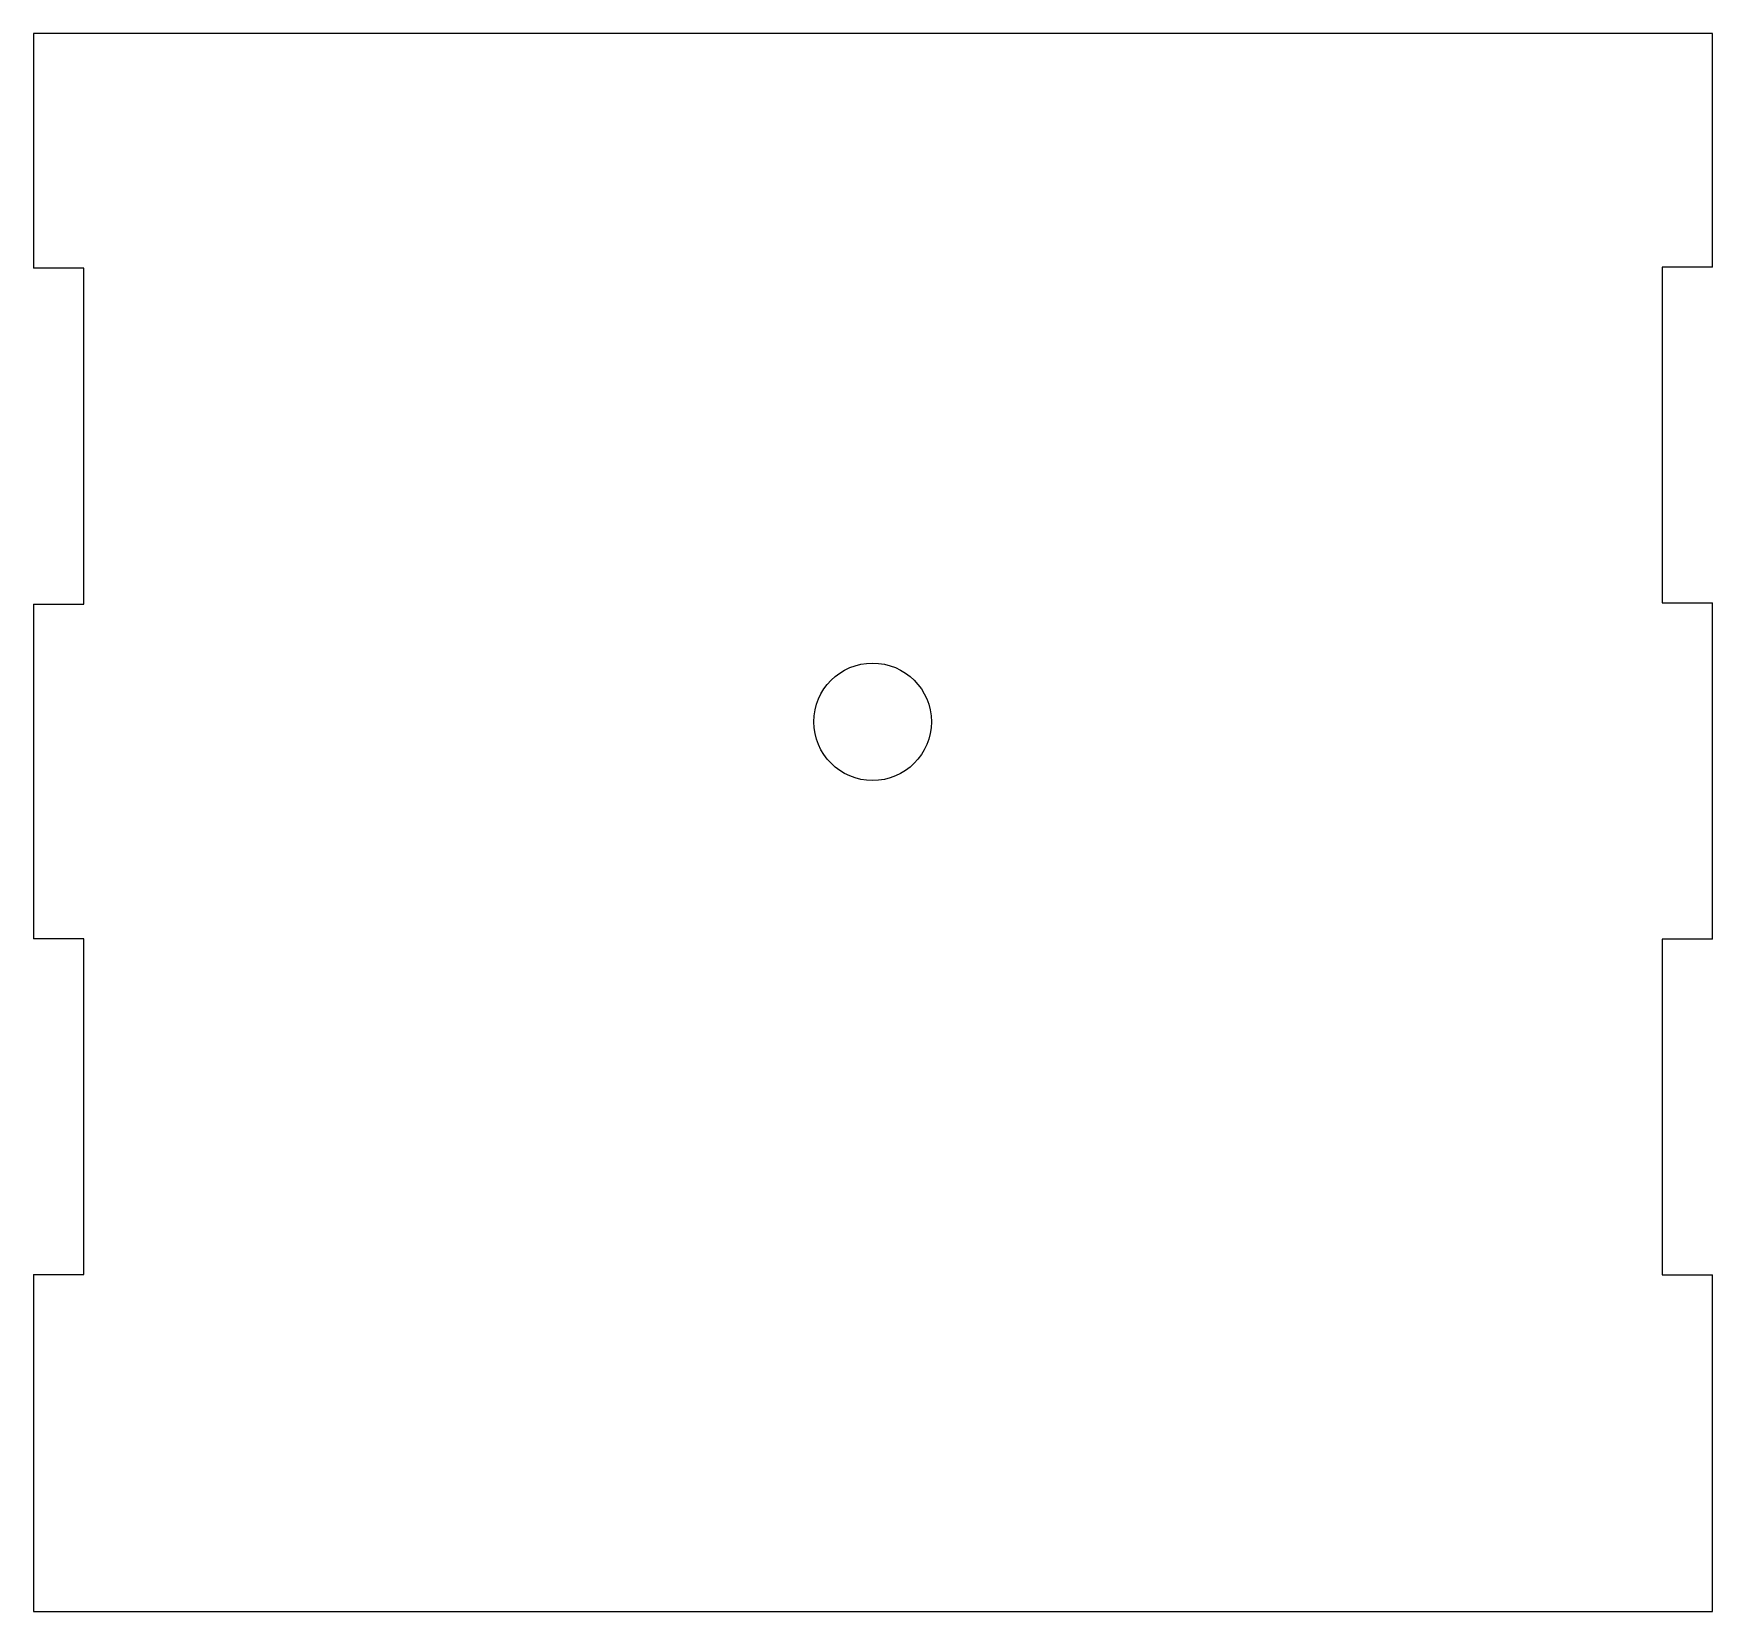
# Model space of a CAD drawing. Header units: millimetres. Extents: x -100 to 0, y 0 to 94.
import ezdxf

# ---------------------------------------------------------------- set-up
doc = ezdxf.new("R2010")
doc.units = ezdxf.units.MM
doc.layers.add('Pocket003', color=7, linetype='CONTINUOUS')

msp = doc.modelspace()

# ---------------------------------------------------------------- linework, layer by layer
at = {"layer": 'Pocket003'}
for p, q in [((-100, 94), (-100, 80.016453)), ((0, 94), (-100, 94)), ((-100, 94, 3), (-100, 80.016453, 3)), ((0, 94, 3), (-100, 94, 3)), ((-100, 94), (-100, 80.016453)), ((-100, 94, 3), (-100, 80.016453, 3)), ((-100, 94), (-100, 94, 3)), ((-100, 94), (-100, 94, 3)), ((0, 94), (-100, 94)), ((0, 94, 3), (-100, 94, 3)), ((0, 80.078335), (0, 94)), ((0, 80.078335, 3), (0, 94, 3)), ((0, 80.078335), (0, 94)), ((0, 94), (0, 94, 3)), ((0, 80.078335, 3), (0, 94, 3)), ((0, 94), (0, 94, 3)), ((-97.001129, 80.016453), (-100, 80.016453)), ((-97.001129, 80.016453, 3), (-100, 80.016453, 3)), ((-97.001129, 80.016453, 3), (-100, 80.016453, 3)), ((-100, 80.016453), (-100, 80.016453, 3)), ((-97.001129, 80.016453), (-100, 80.016453)), ((-100, 80.016453), (-100, 80.016453, 3)), ((-97.001129, 60.016453), (-97.001129, 80.016453)), ((-97.001129, 60.016453, 3), (-97.001129, 80.016453, 3)), ((-97.001129, 60.016453, 3), (-97.001129, 80.016453, 3)), ((-97.001129, 80.016453, 3), (-97.001129, 80.016453)), ((-97.001129, 60.016453), (-97.001129, 80.016453)), ((-97.001129, 80.016453, 3), (-97.001129, 80.016453)), ((-3, 80.078335), (-3, 60.078335)), ((0, 80.078335), (-3, 80.078335)), ((-3, 80.078335, 3), (-3, 60.078335, 3)), ((0, 80.078335, 3), (-3, 80.078335, 3)), ((-3, 80.078335, 3), (-3, 60.078335, 3)), ((-3, 80.078335), (-3, 60.078335)), ((-3, 80.078335, 3), (-3, 80.078335)), ((0, 80.078335, 3), (-3, 80.078335, 3)), ((-3, 80.078335, 3), (-3, 80.078335)), ((0, 80.078335), (-3, 80.078335)), ((0, 80.078335, 3), (0, 80.078335)), ((0, 80.078335, 3), (0, 80.078335)), ((-100, 60.016453), (-100, 40.063164)), ((-100, 60.016453), (-97.001129, 60.016453)), ((-100, 60.016453, 3), (-100, 40.063164, 3)), ((-100, 60.016453, 3), (-97.001129, 60.016453, 3)), ((-100, 60.016453), (-100, 40.063164)), ((-100, 60.016453, 3), (-100, 40.063164, 3)), ((-100, 60.016453, 3), (-100, 60.016453)), ((-100, 60.016453, 3), (-97.001129, 60.016453, 3)), ((-100, 60.016453), (-97.001129, 60.016453)), ((-100, 60.016453, 3), (-100, 60.016453)), ((-97.001129, 60.016453, 3), (-97.001129, 60.016453)), ((-97.001129, 60.016453, 3), (-97.001129, 60.016453)), ((-3, 60.078335), (0, 60.078335)), ((-3, 60.078335, 3), (0, 60.078335, 3)), ((-3, 60.078335, 3), (0, 60.078335, 3)), ((-3, 60.078335), (0, 60.078335)), ((-3, 60.078335, 3), (-3, 60.078335)), ((-3, 60.078335, 3), (-3, 60.078335)), ((0, 40.047714), (0, 60.078335)), ((0, 40.047714, 3), (0, 60.078335, 3)), ((0, 40.047714), (0, 60.078335)), ((0, 60.078335, 3), (0, 60.078335)), ((0, 40.047714, 3), (0, 60.078335, 3)), ((0, 60.078335, 3), (0, 60.078335)), ((-46.521191, 53, 3), (-46.521191, 53)), ((-46.521191, 53, 3), (-46.521191, 53)), ((-96.999954, 40.063164), (-99.999954, 40.063164)), ((-96.999954, 40.063164, 3), (-99.999954, 40.063164, 3)), ((-96.999954, 40.063164, 3), (-99.999954, 40.063164, 3)), ((-99.999954, 40.063164, 3), (-99.999954, 40.063164)), ((-96.999954, 40.063164), (-99.999954, 40.063164)), ((-99.999954, 40.063164, 3), (-99.999954, 40.063164)), ((-96.999954, 20.063164), (-96.999954, 40.063164)), ((-96.999954, 20.063164, 3), (-96.999954, 40.063164, 3)), ((-96.999954, 20.063164, 3), (-96.999954, 40.063164, 3)), ((-96.999954, 40.063164, 3), (-96.999954, 40.063164)), ((-96.999954, 20.063164), (-96.999954, 40.063164)), ((-96.999954, 40.063164, 3), (-96.999954, 40.063164)), ((-3, 40.047714), (-3, 20.047714)), ((0, 40.047714), (-3, 40.047714)), ((-3, 40.047714, 3), (-3, 20.047714, 3)), ((0, 40.047714, 3), (-3, 40.047714, 3)), ((-3, 40.047714, 3), (-3, 20.047714, 3)), ((-3, 40.047714), (-3, 20.047714)), ((-3, 40.047714, 3), (-3, 40.047714)), ((0, 40.047714, 3), (-3, 40.047714, 3)), ((-3, 40.047714, 3), (-3, 40.047714)), ((0, 40.047714), (-3, 40.047714)), ((0, 40.047714, 3), (0, 40.047714)), ((0, 40.047714, 3), (0, 40.047714)), ((-100, 20.063164), (-100, 0)), ((-100, 20.063164, 3), (-100, 0, 3)), ((-100, 20.063164), (-100, 0)), ((-100, 20.063164, 3), (-100, 0, 3)), ((-99.999954, 20.063164), (-96.999954, 20.063164)), ((-99.999954, 20.063164, 3), (-96.999954, 20.063164, 3)), ((-99.999954, 20.063164, 3), (-99.999954, 20.063164)), ((-99.999954, 20.063164, 3), (-96.999954, 20.063164, 3)), ((-99.999954, 20.063164), (-96.999954, 20.063164)), ((-99.999954, 20.063164, 3), (-99.999954, 20.063164)), ((-96.999954, 20.063164, 3), (-96.999954, 20.063164)), ((-96.999954, 20.063164, 3), (-96.999954, 20.063164)), ((-3, 20.047714), (0, 20.047714)), ((-3, 20.047714, 3), (0, 20.047714, 3)), ((-3, 20.047714), (0, 20.047714)), ((-3, 20.047714, 3), (-3, 20.047714)), ((-3, 20.047714, 3), (0, 20.047714, 3)), ((-3, 20.047714, 3), (-3, 20.047714)), ((0, 0), (0, 20.047714)), ((0, 20.047714, 3), (0, 20.047714)), ((0, 0, 3), (0, 20.047714, 3)), ((0, 0), (0, 20.047714)), ((0, 20.047714, 3), (0, 20.047714)), ((0, 0, 3), (0, 20.047714, 3)), ((-100, 0), (0, 0)), ((-100, 0, 3), (0, 0, 3)), ((-100, 0), (-100, 0, 3)), ((-100, 0), (0, 0)), ((-100, 0, 3), (0, 0, 3)), ((-100, 0), (-100, 0, 3)), ((0, 0), (0, 0, 3)), ((0, 0), (0, 0, 3))]:
    msp.add_line(p, q, dxfattribs=at)
for centre in [(-50.021191, 53), (-50.021191, 53, 3), (-50.021191, 53, 3), (-50.021191, 53)]:
    msp.add_circle(centre, 3.5, dxfattribs=at)

doc.saveas('drawing.dxf')
